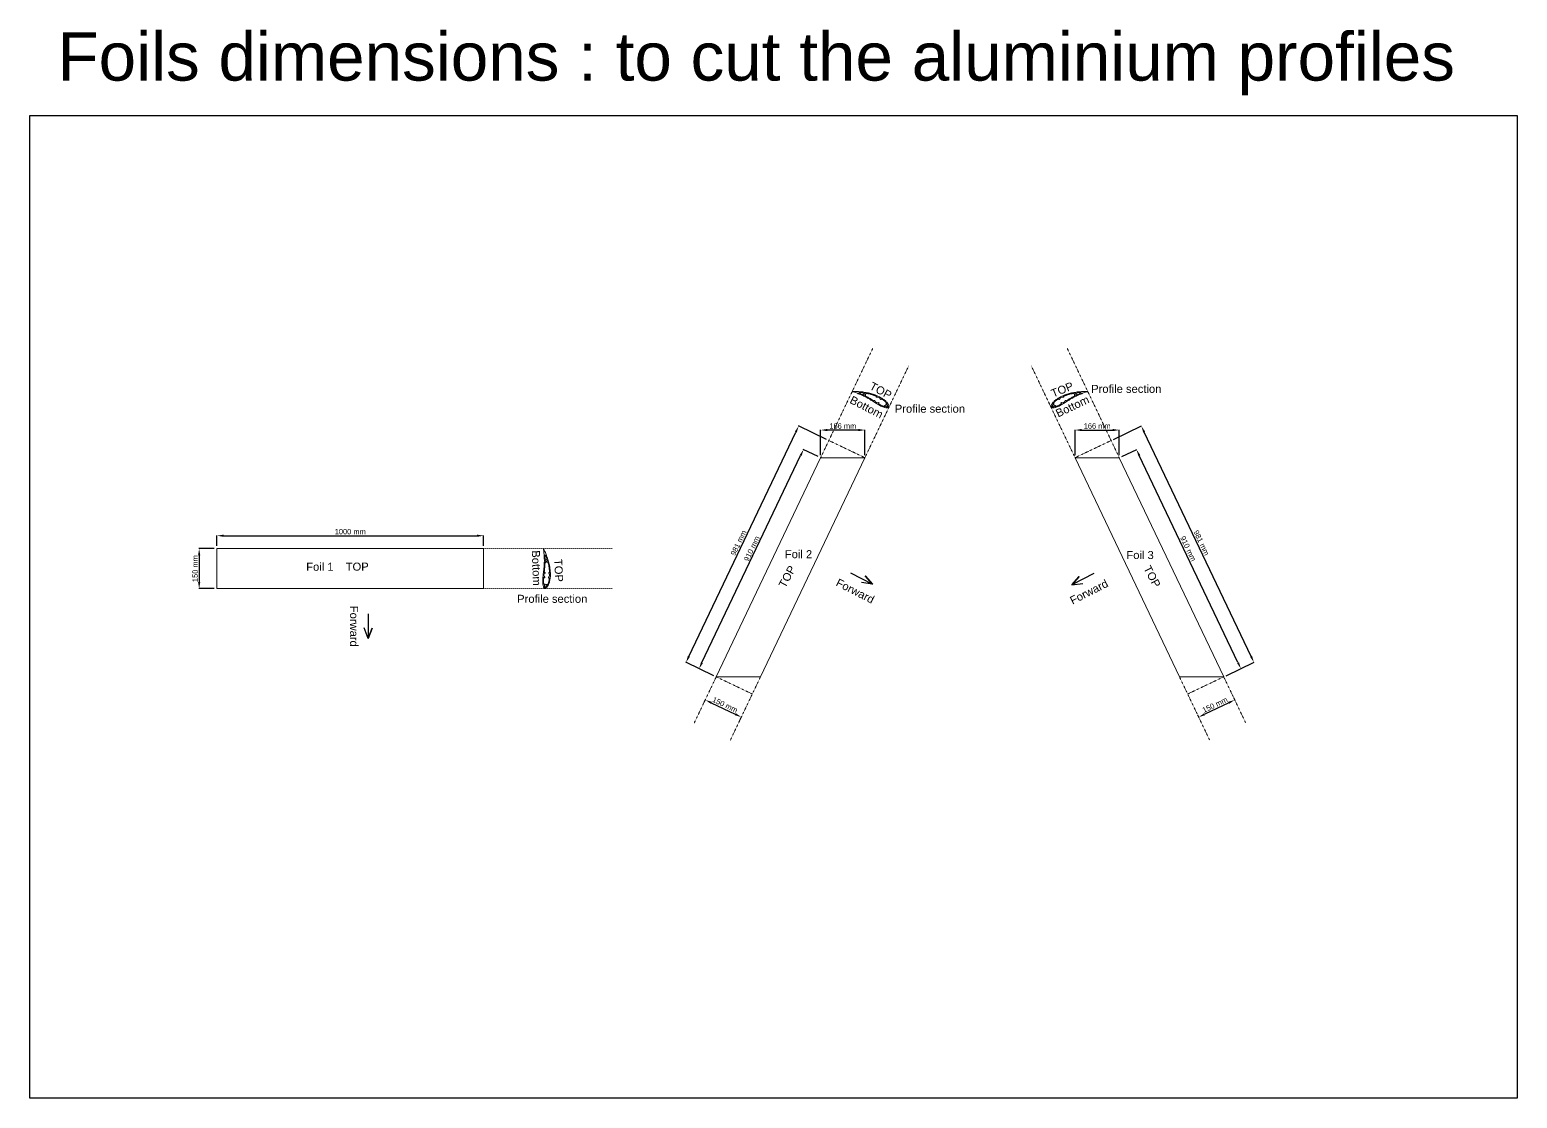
# Model space of a CAD drawing. Header units: millimetres. Extents: x 6152 to 28526, y 1087 to 12861.
# Drawn here: x 22948 to 28526, y 8855 to 12861 of the extents above; entities that cross this region are included whole.
import ezdxf

# ---------------------------------------------------------------- set-up
doc = ezdxf.new("R2010")
doc.units = ezdxf.units.MM
doc.header["$LTSCALE"] = 0.05
doc.linetypes.add('ACAD_ISO03W100', pattern=[30, 12, -18])
for name, color, linetype, lineweight in [('Cotation', 8, 'Continuous', 9), ('Dash lines', 132, 'ACAD_ISO03W100', 13), ('OF1', 7, 'Continuous', 15)]:
    doc.layers.add(name, color=color, linetype=linetype, lineweight=lineweight)
doc.layers.add('Text', color=8, linetype='Continuous')
doc.styles.get("Standard").update_dxf_attribs({"font": 'arial.ttf'})
doc.dimstyles.new('ISO-25', dxfattribs={"dimtxt": 2.5, "dimasz": 2.5, "dimexe": 1.25, "dimexo": 0.625, "dimtad": 1, "dimtxsty": 'Standard', "dimcen": 2.5, "dimadec": 0, "dimazin": 0, "dimtfac": 1, "dimtmove": 0, "dimatfit": 3, "dimfxl": 1, "dimarcsym": 0})

# ---------------------------------------------------------------- blocks, each defined once
blk = doc.blocks.new('profile')
for p, q in [((13301, 223.3), (13300.4, 222.7)), ((13272.6, 210.3), (13273.2, 210.6)), ((13273.2, 210.6), (13274.6, 211.4)), ((13275, 213.6), (13273.9, 214.8)), ((13274.8, 218.3), (13276, 218.7)), ((13277, 220.6), (13276.7, 221.3)), ((13298.9, 203.4), (13299.2, 202.8)), ((13319.4, 201.9), (13319.8, 202.6)), ((13320.6, 221), (13320.3, 221.6)), ((13358.6, 218.6), (13358.5, 218.5)), ((13359.1, 215.9), (13360, 215.5)), ((13360.6, 211.7), (13359.4, 210.8)), ((13359.7, 208.4), (13359.9, 208.3)), ((13367.6, 216.5), (13368.6, 216.5)), ((13368.6, 216.5), (13371.2, 218.6))]:
    blk.add_line(p, q)
for points in [[(13272.5, 214.7), (13272.5, 214.7, -0.556733), (13266.4, 216.5, 0.403997), (13264.8, 217.5, -1.696572), (13265.5, 220.2, 0.403997), (13267.5, 220.2, -0.528461), (13273.5, 218.9), (13273.5, 218.7)], [(13272.4, 210, -0.682415), (13272.5, 210.3), (13272.6, 210.3)], [(13372.2, 212, -0.109546), (13371.9, 212), (13369.4, 213)]]:
    blk.add_lwpolyline(points, format="xyb")
blk.add_lwpolyline([(13379.8, 218.2), (13379.9, 218.1), (13380, 218.1), (13380, 218.1), (13380.1, 218), (13380.1, 218), (13380.2, 218), (13380.2, 218), (13380.3, 217.9), (13380.4, 217.9), (13380.4, 217.9), (13380.5, 217.9), (13380.5, 217.9), (13380.6, 217.8), (13380.6, 217.8), (13380.7, 217.8), (13380.7, 217.8), (13380.8, 217.8), (13380.9, 217.8), (13380.9, 217.8), (13380.9, 217.8), (13381, 217.8), (13381, 217.8), (13381, 217.8), (13381.1, 217.8), (13381.1, 217.8), (13381.1, 217.8), (13381.2, 217.8), (13381.2, 217.8), (13381.2, 217.8), (13381.3, 217.8), (13381.3, 217.8), (13381.3, 217.8), (13381.4, 217.8), (13381.4, 217.8), (13381.4, 217.8), (13381.5, 217.8), (13381.5, 217.9), (13381.5, 217.9), (13381.6, 217.9), (13381.6, 217.9), (13381.6, 217.9), (13381.7, 217.9), (13381.7, 217.9), (13381.7, 218), (13381.7, 218), (13381.8, 218), (13381.8, 218), (13381.8, 218), (13381.9, 218.1)])
for centre, radius, start, end in [((13275.2, 223.4), 0.211, 109.5678, 232.0977), ((13269.9, 217.5), 7.76, 29.0342, 47.5305), ((13300.6, 223.7), 0.585, 314.5024, 71.6775), ((13273.2, 213.9), 1.13, 54.2364, 129.069), ((13274.5, 219.7), 1.43, 224.6142, 282.0505), ((13273.6, 212.7), 1.67, 308.7482, 32.5066), ((13275.4, 220.2), 1.59, 290.243, 14.4911), ((13300.6, 203.9), 1.84, 58.5676, 198.0004), ((13301.5, 221.3), 1.83, 127.6639, 291.1684), ((13309.7, 212.2), 10.6, 219.5349, 314.365), ((13309.7, 212.2), 10.6, 38.7818, 135.5266), ((13318, 203), 1.84, 347.1896, 117.5029), ((13318.9, 220.4), 1.85, 240.8183, 18.5829), ((13319.5, 201.8), 0.198, 144.4357, 262.043), ((13320.4, 221.7), 0.168, 99.1467, 220.4328), ((13359.8, 217.4), 1.68, 138.7137, 245.3016), ((13360.7, 209.8), 1.66, 141.0829, 232.0598), ((13360.5, 216.9), 1.5, 253.6298, 305.2145), ((13361.3, 210.8), 1.13, 53.874, 128.6118), ((13364.7, 214.1), 3.72, 38.8203, 155.2301), ((13364.7, 214.1), 3.7, 221.6623, 337.4562), ((13369, 211.7), 1.34, 73.2668, 132.4519), ((13362.2, 503.5), 285, 271.8023, 273.4831), ((13288, 471.5), 272.8, 287.9765, 289.7979), ((13380.9, 219), 1.35, 178.3626, 215.5081), ((13383.7, 213.6), 3.79, 132.8445, 149.7922), ((13381.6, 215.1), 1.2, 162.4538, 194.1534), ((13381.8, 215.5), 1.03, 54.0666, 128.0387), ((13383.4, 217.6), 1.6, 229.7899, 159.8402)]:
    blk.add_arc(centre, radius, start, end)
for points, knots in [([(13266.2, 224.4), (13265.3, 224.1), (13263.7, 223.6), (13261.5, 222.6), (13260.2, 221.2), (13259.5, 219.7), (13259.8, 218), (13261.2, 216.1), (13263.8, 212.8), (13268.6, 209), (13276.1, 204.3), (13286.2, 201.3), (13296, 199.6), (13304.6, 198.6), (13313.2, 198.5), (13321.9, 198.8), (13330.8, 199.7), (13337.3, 200.5), (13347.6, 202.1), (13360.5, 205.4), (13375.5, 210), (13389.2, 215), (13398.6, 219.1), (13405.2, 222.4), (13407.8, 223.5), (13409.2, 224.2), (13409.6, 224.6), (13409.4, 225.1), (13408.7, 225), (13407.2, 224.8), (13403, 223.9), (13394.3, 222.8), (13383.3, 222), (13368.9, 221.2), (13355.2, 221.4), (13341.1, 222.4), (13329.9, 223.7), (13317.4, 225), (13305.3, 226.7), (13293.6, 227.6), (13285, 227.4), (13278.1, 226.9), (13272.4, 226.1), (13268.8, 225.1), (13266.7, 224.5), (13266.2, 224.4)], [0, 0, 0, 0, 2.892112, 5.124025, 6.974846, 8.41749, 9.945775, 11.915215, 15.440111, 22.37858, 30.1325, 41.919251, 53.793803, 60.025816, 67.860202, 79.541642, 85.939208, 94.83293, 99.081383, 117.168403, 134.728293, 146.198064, 161.059597, 165.227981, 168.573532, 169.42575, 169.794952, 170.205361, 170.686157, 171.655143, 175.178028, 183.194627, 198.08921, 208.110924, 226.454646, 239.131239, 250.61888, 260.141303, 277.036698, 287.051246, 295.31662, 303.087635, 307.741029, 312.530655, 314.178714, 314.178714, 314.178714, 314.178714]), ([(13275.2, 223.6), (13275.7, 223.7), (13276.6, 223.8), (13278.2, 224), (13279.8, 224.2), (13281.7, 224.3), (13284.2, 224.5), (13287.2, 224.6), (13290.1, 224.7), (13292.2, 224.7), (13294.4, 224.7), (13297.2, 224.5), (13299.6, 224.3), (13300.8, 224.2)], [-95.253778, -95.253778, -95.253778, -95.253778, -93.631946, -92.457511, -90.57013, -88.67751, -86.778992, -82.977576, -79.767062, -78.17057, -76.577108, -73.233671, -69.570455, -69.570455, -69.570455, -69.570455]), ([(13359.9, 208.3), (13359, 208), (13357.6, 207.6), (13355.5, 207.1), (13353, 206.4), (13349.4, 205.5), (13346.2, 204.8), (13343.9, 204.4), (13342.5, 204.1), (13341.2, 203.9), (13339.8, 203.7), (13338.2, 203.5), (13336.1, 203.2), (13333.4, 202.8), (13330.7, 202.5), (13328.4, 202.3), (13326.4, 202.1), (13324.2, 201.9), (13321.9, 201.7), (13320.1, 201.6), (13319.5, 201.6)], [-231.728036, -231.728036, -231.728036, -231.728036, -228.86334, -227.355934, -225.293177, -221.18171, -216.245034, -215.225743, -214.207447, -212.168092, -211.14541, -210.010263, -207.317111, -204.618508, -201.915623, -199.212492, -197.67449, -195.964134, -192.549213, -190.678873, -190.678873, -190.678873, -190.678873]), ([(13320.4, 221.9), (13320.9, 221.8), (13321.9, 221.7), (13324.2, 221.5), (13326.6, 221.2), (13329, 220.9), (13331.6, 220.6), (13335.3, 220.2), (13340.1, 219.7), (13344.4, 219.4), (13348.1, 219.1), (13352.6, 218.8), (13356.2, 218.7), (13358.6, 218.6)], [-38.395396, -38.395396, -38.395396, -38.395396, -36.927049, -35.25414, -31.572697, -29.736641, -27.900296, -23.704265, -18.583862, -13.432112, -10.85569, -7.303456, 0, 0, 0, 0])]:
    blk.add_open_spline(points, degree=3, knots=knots)
blk.add_rational_spline([(13299.2, 202.8), (13299.2, 202.6), (13299.1, 202.5), (13299, 202.4), (13298.9, 202.2), (13298.7, 202.2), (13298.5, 202.2), (13298, 202.2), (13296.8, 202.4), (13294, 202.8), (13290.8, 203.4), (13287.7, 204), (13284.8, 204.8), (13281.6, 205.7), (13278.8, 206.7), (13277, 207.4), (13276.1, 207.9), (13275.2, 208.3), (13274.3, 208.9), (13273.3, 209.5), (13272.7, 209.8), (13272.4, 210)], [1.00661042947, 0.952881317791, 0.952881317791, 1.00661042947, 0.934136480297, 0.934136480297, 1.00661042947, 1.00661042947, 1.00661042947, 1.00661042947, 1.00661042947, 1.00661042947, 1.00661042947, 1.00661042947, 1.00661042947, 1.00661042947, 1.00661042947, 1.00661042947, 1.00661042947, 1.00661042947, 1.00661042947, 1.00661042947], degree=3, knots=[-162.911241, -162.911241, -162.911241, -162.911241, -161.960018, -161.960018, -161.960018, -160.848399, -160.848399, -160.848399, -159.440394, -157.109396, -152.312211, -149.872638, -147.438667, -143.252545, -140.013192, -138.415287, -137.619822, -136.903839, -135.497058, -134.280347, -133.382018, -133.382018, -133.382018, -133.382018])
blk = doc.blocks.new('*D21')
at = {"layer": 'Cotation', "color": 0, "lineweight": -2, "transparency": 16777216}
for p, q in [((23650.3, 10925.6), (23650.3, 10965.2)), ((23675.3, 10964), (24624.9, 10964)), ((24649.9, 10925.6), (24649.9, 10965.2))]:
    blk.add_line(p, q, dxfattribs=at)
at = {"layer": 'Cotation', "color": 0, "transparency": 16777216}
for points in [[(23675.3, 10968.2), (23675.3, 10959.8), (23650.3, 10964)], [(24624.9, 10968.2), (24624.9, 10959.8), (24649.9, 10964)]]:
    blk.add_solid(points, dxfattribs=at)
at = {"layer": 'Defpoints', "color": 0, "transparency": 16777216}
for p in [(24649.9, 10964), (23650.3, 10915.6), (24649.9, 10915.6)]:
    blk.add_point(p, dxfattribs=at)
at = {"layer": 'Cotation', "color": 0, "transparency": 16777216, "insert": (24150.1, 10979.2), "char_height": 20, "attachment_point": 5}
blk.add_mtext('1000 mm', dxfattribs=at)
blk = doc.blocks.new('*D22')
at = {"layer": 'Cotation', "color": 0, "lineweight": -2, "transparency": 16777216}
for p, q in [((23640.3, 10915.6), (23582.3, 10915.6)), ((23583.6, 10890.6), (23583.6, 10790.8)), ((23640.3, 10765.8), (23582.3, 10765.8))]:
    blk.add_line(p, q, dxfattribs=at)
at = {"layer": 'Cotation', "color": 0, "transparency": 16777216}
for points in [[(23579.4, 10890.6), (23587.7, 10890.6), (23583.6, 10915.6)], [(23579.4, 10790.8), (23587.7, 10790.8), (23583.6, 10765.8)]]:
    blk.add_solid(points, dxfattribs=at)
at = {"layer": 'Defpoints', "color": 0, "transparency": 16777216}
for p in [(23650.3, 10915.6), (23583.6, 10765.8), (23650.3, 10765.8)]:
    blk.add_point(p, dxfattribs=at)
at = {"layer": 'Cotation', "color": 0, "transparency": 16777216, "insert": (23568.3, 10840.7), "char_height": 20, "attachment_point": 5, "rotation": 90}
blk.add_mtext('150 mm', dxfattribs=at)
blk = doc.blocks.new('*D23')
at = {"layer": 'Cotation', "color": 0, "lineweight": -2, "transparency": 16777216}
for p, q in [((25913.9, 11266.5), (25913.9, 11361.4)), ((26054.9, 11360.1), (25938.9, 11360.1)), ((26079.9, 11266.5), (26079.9, 11361.4))]:
    blk.add_line(p, q, dxfattribs=at)
at = {"layer": 'Cotation', "color": 0, "transparency": 16777216}
for points in [[(25938.9, 11364.3), (25938.9, 11356), (25913.9, 11360.1)], [(26054.9, 11364.3), (26054.9, 11356), (26079.9, 11360.1)]]:
    blk.add_solid(points, dxfattribs=at)
at = {"layer": 'Defpoints', "color": 0, "transparency": 16777216}
for p in [(25913.9, 11360.1), (25913.9, 11256.5), (26079.9, 11256.5)]:
    blk.add_point(p, dxfattribs=at)
at = {"layer": 'Cotation', "color": 0, "transparency": 16777216, "insert": (25996.9, 11375.3), "char_height": 20, "attachment_point": 5}
blk.add_mtext('166 mm', dxfattribs=at)
blk = doc.blocks.new('*D24')
at = {"layer": 'Cotation', "color": 0, "lineweight": -2, "transparency": 16777216}
for p, q in [((25904.9, 11260.8), (25848.6, 11287.6)), ((25468.9, 10488.3), (25838.9, 11264.5)), ((25513.4, 10439.4), (25457, 10466.3))]:
    blk.add_line(p, q, dxfattribs=at)
at = {"layer": 'Cotation', "color": 0, "transparency": 16777216}
for points in [[(25835.2, 11266.3), (25842.7, 11262.7), (25849.7, 11287.1)], [(25465.2, 10490.1), (25472.7, 10486.5), (25458.2, 10465.7)]]:
    blk.add_solid(points, dxfattribs=at)
at = {"layer": 'Defpoints', "color": 0, "transparency": 16777216}
for p in [(25849.7, 11287.1), (25913.9, 11256.5), (25522.4, 10435.1)]:
    blk.add_point(p, dxfattribs=at)
at = {"layer": 'Cotation', "color": 0, "transparency": 16777216, "insert": (25655.7, 10915.5), "char_height": 20, "attachment_point": 5, "rotation": 64.5153}
blk.add_mtext('910 mm', dxfattribs=at)
blk = doc.blocks.new('*D25')
at = {"layer": 'Cotation', "color": 0, "lineweight": -2, "transparency": 16777216}
for p, q in [((25419.9, 10511.7), (25820.6, 11352.4)), ((25935.7, 11325.2), (25830.3, 11375.5)), ((25513.4, 10439.4), (25408, 10489.6))]:
    blk.add_line(p, q, dxfattribs=at)
at = {"layer": 'Cotation', "color": 0, "transparency": 16777216}
for points in [[(25816.9, 11354.2), (25824.4, 11350.6), (25831.4, 11374.9)], [(25416.1, 10513.4), (25423.7, 10509.9), (25409.2, 10489.1)]]:
    blk.add_solid(points, dxfattribs=at)
at = {"layer": 'Defpoints', "color": 0, "transparency": 16777216}
for p in [(25831.4, 11374.9), (25944.7, 11320.9), (25522.4, 10435.1)]:
    blk.add_point(p, dxfattribs=at)
at = {"layer": 'Cotation', "color": 0, "transparency": 16777216, "insert": (25606, 10937.3), "char_height": 20, "attachment_point": 5, "rotation": 64.5153}
blk.add_mtext('981 mm', dxfattribs=at)
blk = doc.blocks.new('*D26')
at = {"layer": 'Cotation', "color": 0, "lineweight": -2, "transparency": 16777216}
for p, q in [((25476.9, 10339.5), (25480.6, 10347.4)), ((25503.7, 10337.8), (25593.9, 10294.8)), ((25612.1, 10275), (25615.9, 10282.9))]:
    blk.add_line(p, q, dxfattribs=at)
at = {"layer": 'Cotation', "color": 0, "transparency": 16777216}
for points in [[(25505.5, 10341.5), (25502, 10334), (25481.2, 10348.5)], [(25595.7, 10298.6), (25592.1, 10291.1), (25616.4, 10284.1)]]:
    blk.add_solid(points, dxfattribs=at)
at = {"layer": 'Defpoints', "color": 0, "transparency": 16777216}
for p in [(25481.2, 10348.5), (25616.4, 10284.1), (25616.4, 10284.1)]:
    blk.add_point(p, dxfattribs=at)
at = {"layer": 'Cotation', "color": 0, "transparency": 16777216, "insert": (25555.4, 10330), "char_height": 20, "attachment_point": 5, "rotation": 334.5153}
blk.add_mtext('150 mm', dxfattribs=at)
blk = doc.blocks.new('*D27')
at = {"layer": 'Cotation', "color": 0, "lineweight": -2, "transparency": 16777216}
for p, q in [((27444, 10337.8), (27353.9, 10294.8)), ((27462.3, 10357.6), (27466, 10349.7)), ((27327, 10293.1), (27330.8, 10285.2))]:
    blk.add_line(p, q, dxfattribs=at)
at = {"layer": 'Cotation', "color": 0, "transparency": 16777216}
for points in [[(27442.2, 10341.5), (27445.8, 10334), (27466.6, 10348.5)], [(27352.1, 10298.6), (27355.7, 10291.1), (27331.3, 10284.1)]]:
    blk.add_solid(points, dxfattribs=at)
at = {"layer": 'Defpoints', "color": 0, "transparency": 16777216}
for p in [(27466.6, 10348.5), (27331.3, 10284.1), (27331.3, 10284.1)]:
    blk.add_point(p, dxfattribs=at)
at = {"layer": 'Cotation', "color": 0, "transparency": 16777216, "insert": (27392.4, 10330), "char_height": 20, "attachment_point": 5, "rotation": 25.4847}
blk.add_mtext('150 mm', dxfattribs=at)
blk = doc.blocks.new('*D34')
at = {"layer": 'Cotation', "color": 0, "lineweight": -2, "transparency": 16777216}
for p, q in [((26867.8, 11266.5), (26867.8, 11361.4)), ((26892.8, 11360.1), (27008.8, 11360.1)), ((27033.8, 11266.5), (27033.8, 11361.4))]:
    blk.add_line(p, q, dxfattribs=at)
at = {"layer": 'Cotation', "color": 0, "transparency": 16777216}
for points in [[(26892.8, 11364.3), (26892.8, 11356), (26867.8, 11360.1)], [(27008.8, 11364.3), (27008.8, 11356), (27033.8, 11360.1)]]:
    blk.add_solid(points, dxfattribs=at)
at = {"layer": 'Defpoints', "color": 0, "transparency": 16777216}
for p in [(27033.8, 11360.1), (26867.8, 11256.5), (27033.8, 11256.5)]:
    blk.add_point(p, dxfattribs=at)
at = {"layer": 'Cotation', "color": 0, "transparency": 16777216, "insert": (26950.8, 11375.3), "char_height": 20, "attachment_point": 5}
blk.add_mtext('166 mm', dxfattribs=at)
blk = doc.blocks.new('*D35')
at = {"layer": 'Cotation', "color": 0, "lineweight": -2, "transparency": 16777216}
for p, q in [((27042.8, 11260.8), (27099.2, 11287.6)), ((27478.8, 10488.3), (27108.8, 11264.5)), ((27434.3, 10439.4), (27490.7, 10466.3))]:
    blk.add_line(p, q, dxfattribs=at)
at = {"layer": 'Cotation', "color": 0, "transparency": 16777216}
for points in [[(27112.6, 11266.3), (27105.1, 11262.7), (27098.1, 11287.1)], [(27482.6, 10490.1), (27475.1, 10486.5), (27489.6, 10465.7)]]:
    blk.add_solid(points, dxfattribs=at)
at = {"layer": 'Defpoints', "color": 0, "transparency": 16777216}
for p in [(27098.1, 11287.1), (27033.8, 11256.5), (27425.3, 10435.1)]:
    blk.add_point(p, dxfattribs=at)
at = {"layer": 'Cotation', "color": 0, "transparency": 16777216, "insert": (27292, 10915.5), "char_height": 20, "attachment_point": 5, "rotation": 295.4847}
blk.add_mtext('910 mm', dxfattribs=at)
blk = doc.blocks.new('*D36')
at = {"layer": 'Cotation', "color": 0, "lineweight": -2, "transparency": 16777216}
for p, q in [((27012.1, 11325.2), (27117.5, 11375.5)), ((27527.8, 10511.7), (27127.1, 11352.4)), ((27434.3, 10439.4), (27539.7, 10489.6))]:
    blk.add_line(p, q, dxfattribs=at)
at = {"layer": 'Cotation', "color": 0, "transparency": 16777216}
for points in [[(27130.9, 11354.2), (27123.4, 11350.6), (27116.4, 11374.9)], [(27531.6, 10513.4), (27524.1, 10509.9), (27538.6, 10489.1)]]:
    blk.add_solid(points, dxfattribs=at)
at = {"layer": 'Defpoints', "color": 0, "transparency": 16777216}
for p in [(27116.4, 11374.9), (27003.1, 11320.9), (27425.3, 10435.1)]:
    blk.add_point(p, dxfattribs=at)
at = {"layer": 'Cotation', "color": 0, "transparency": 16777216, "insert": (27341.8, 10937.3), "char_height": 20, "attachment_point": 5, "rotation": 295.4847}
blk.add_mtext('981 mm', dxfattribs=at)

msp = doc.modelspace()

# ---------------------------------------------------------------- linework, layer by layer
msp.add_lwpolyline([(22948.3, 12538.8), (28525.9, 12538.8), (28525.9, 8855.3), (22948.3, 8855.3)], close=True)
at = {"layer": 'Dash lines'}
for p, q in [((26109.7, 11667.2), (25913.9, 11256.5)), ((26838.1, 11667.2), (27033.8, 11256.5)), ((26245, 11602.7), (26079.9, 11256.5)), ((26702.8, 11602.7), (26867.8, 11256.5)), ((26079.9, 11256.5), (25944.7, 11320.9)), ((26867.8, 11256.5), (27003.1, 11320.9)), ((24649.9, 10915.6), (25132.6, 10915.6)), ((24649.9, 10765.8), (25132.6, 10765.8)), ((25522.4, 10435.1), (25439.9, 10262)), ((25522.4, 10435.1), (25657.7, 10370.6)), ((25688.4, 10435.1), (25575.2, 10197.5)), ((27259.3, 10435.1), (27372.6, 10197.5)), ((27425.3, 10435.1), (27290.1, 10370.6)), ((27425.3, 10435.1), (27507.8, 10262))]:
    msp.add_line(p, q, dxfattribs=at)
at = {"layer": 'OF1'}
for points in [[(25522.4, 10435.1), (25913.9, 11256.5), (26079.9, 11256.5), (25688.4, 10435.1), (25522.4, 10435.1)], [(27425.3, 10435.1), (27033.8, 11256.5), (26867.8, 11256.5), (27259.3, 10435.1), (27425.3, 10435.1)], [(23650.3, 10915.6), (23650.3, 10765.8), (24649.9, 10765.8), (24649.9, 10915.6), (23650.3, 10915.6)]]:
    msp.add_lwpolyline(points, dxfattribs=at)
at = {"layer": 'Text'}
for points in [[(26025.4, 10825), (26108.6, 10782.8), (26080.9, 10814.1), (26108.6, 10782.8), (26066.6, 10788.1)], [(26938.7, 10821.9), (26855.5, 10779.7), (26883.1, 10811), (26855.5, 10779.7), (26897.5, 10784.9)], [(24217.1, 10671.8), (24217.1, 10578.5), (24232.5, 10617.3), (24217.1, 10578.5), (24202.8, 10618.4)]]:
    msp.add_lwpolyline(points, dxfattribs=at)

# ---------------------------------------------------------------- block references
at = {"layer": 'OF1'}
for p, rotation in [((38233.7, 5937.7), 154.5152539978095), ((25099.2, -2493.9), 90)]:
    msp.add_blockref('profile', p, dxfattribs=dict(at, rotation=rotation))
at = {"layer": 'OF1', "xscale": -1, "rotation": 205.4847460021905}
msp.add_blockref('profile', (14714.1, 5937.7), dxfattribs=at)

# ---------------------------------------------------------------- texts
at = {"layer": 'Text'}
for s, height, p in [('Foils dimensions : to cut the aluminium profiles', 180.959, (23052.1, 12670.1)), ('Profile section', 30, (26928.3, 11499.5)), ('Profile section', 30, (26192, 11425.2)), ('Foil 2', 30, (25779.7, 10879.8)), ('Foil 3', 30, (27060.4, 10876.6)), ('Foil 1', 30, (23985.1, 10832.7)), ('TOP', 30, (24133.1, 10833.2)), ('Profile section', 30, (24775.9, 10712.5))]:
    msp.add_text(s, height=height, dxfattribs=at).set_placement(p)
for s, rotation, p in [('TOP', 331.6199, (26094.2, 11515.6)), ('TOP', 22.0571, (26785.3, 11481.8)), ('Bottom', 332.8112, (26020, 11463)), ('Bottom', 25.4936, (26804.4, 11407)), ('Bottom', 271.8899, (24831, 10908.9)), ('TOP', 273.0161, (24914.5, 10876.1)), ('TOP', 61.6192, (25781.1, 10765.7)), ('TOP', 297.6882, (27123.6, 10842.3)), ('Forward', 333.1149, (25968.4, 10778.1)), ('Forward', 26.8851, (26858.2, 10705.3)), ('Forward', 270, (24149.5, 10701.4))]:
    msp.add_text(s, height=30, rotation=rotation, dxfattribs=at).set_placement(p)

# ---------------------------------------------------------------- dimensions: what is measured, and where the dimension line sits
at = {"layer": 'Cotation'}
for p1, p2, distance, picture, middle in [((26079.9, 11256.5), (25913.9, 11256.5), -103.7, '*D23', (25996.9, 11375.3)), ((26867.8, 11256.5), (27033.8, 11256.5), 103.7, '*D34', (26950.8, 11375.3)), ((23650.3, 10915.6), (24649.9, 10915.6), 48.3, '*D21', (24150.1, 10979.2)), ((25481.2, 10348.5), (25616.4, 10284.1), 0, '*D26', (25555.4, 10330)), ((27466.6, 10348.5), (27331.3, 10284.1), 0, '*D27', (27392.4, 10330))]:
    dim = msp.add_aligned_dim(p1=p1, p2=p2, distance=distance, dimstyle='ISO-25', override={"dimtxt": 20, "dimasz": 25, "dimexo": 10, "dimgap": 5, "dimdec": 0, "dimpost": ' mm', "dimsah": 1}, dxfattribs=at)
    dim.commit()
    dim.dimension.update_dxf_attribs({"geometry": picture, "text_midpoint": middle})
for base, p1, p2, angle, picture, middle in [((25831.4, 11374.9), (25522.4, 10435.1), (25944.7, 11320.9), 64.5153, '*D25', (25619.7, 10930.8)), ((27116.4, 11374.9), (27425.3, 10435.1), (27003.1, 11320.9), 115.4847, '*D36', (27328.1, 10930.8)), ((25849.7, 11287.1), (25522.4, 10435.1), (25913.9, 11256.5), 64.5153, '*D24', (25669.5, 10909)), ((27098.1, 11287.1), (27425.3, 10435.1), (27033.8, 11256.5), 115.4847, '*D35', (27278.3, 10909)), ((23583.6, 10765.8), (23650.3, 10915.6), (23650.3, 10765.8), 270, '*D22', (23583.6, 10840.7))]:
    dim = msp.add_linear_dim(base=base, p1=p1, p2=p2, angle=angle, dimstyle='ISO-25', override={"dimtxt": 20, "dimasz": 25, "dimexo": 10, "dimgap": 5, "dimdec": 0, "dimpost": ' mm', "dimsah": 1}, dxfattribs=at)
    dim.commit()
    dim.dimension.update_dxf_attribs({"geometry": picture, "text_midpoint": middle, "dimtype": 161})

doc.saveas('drawing.dxf')
